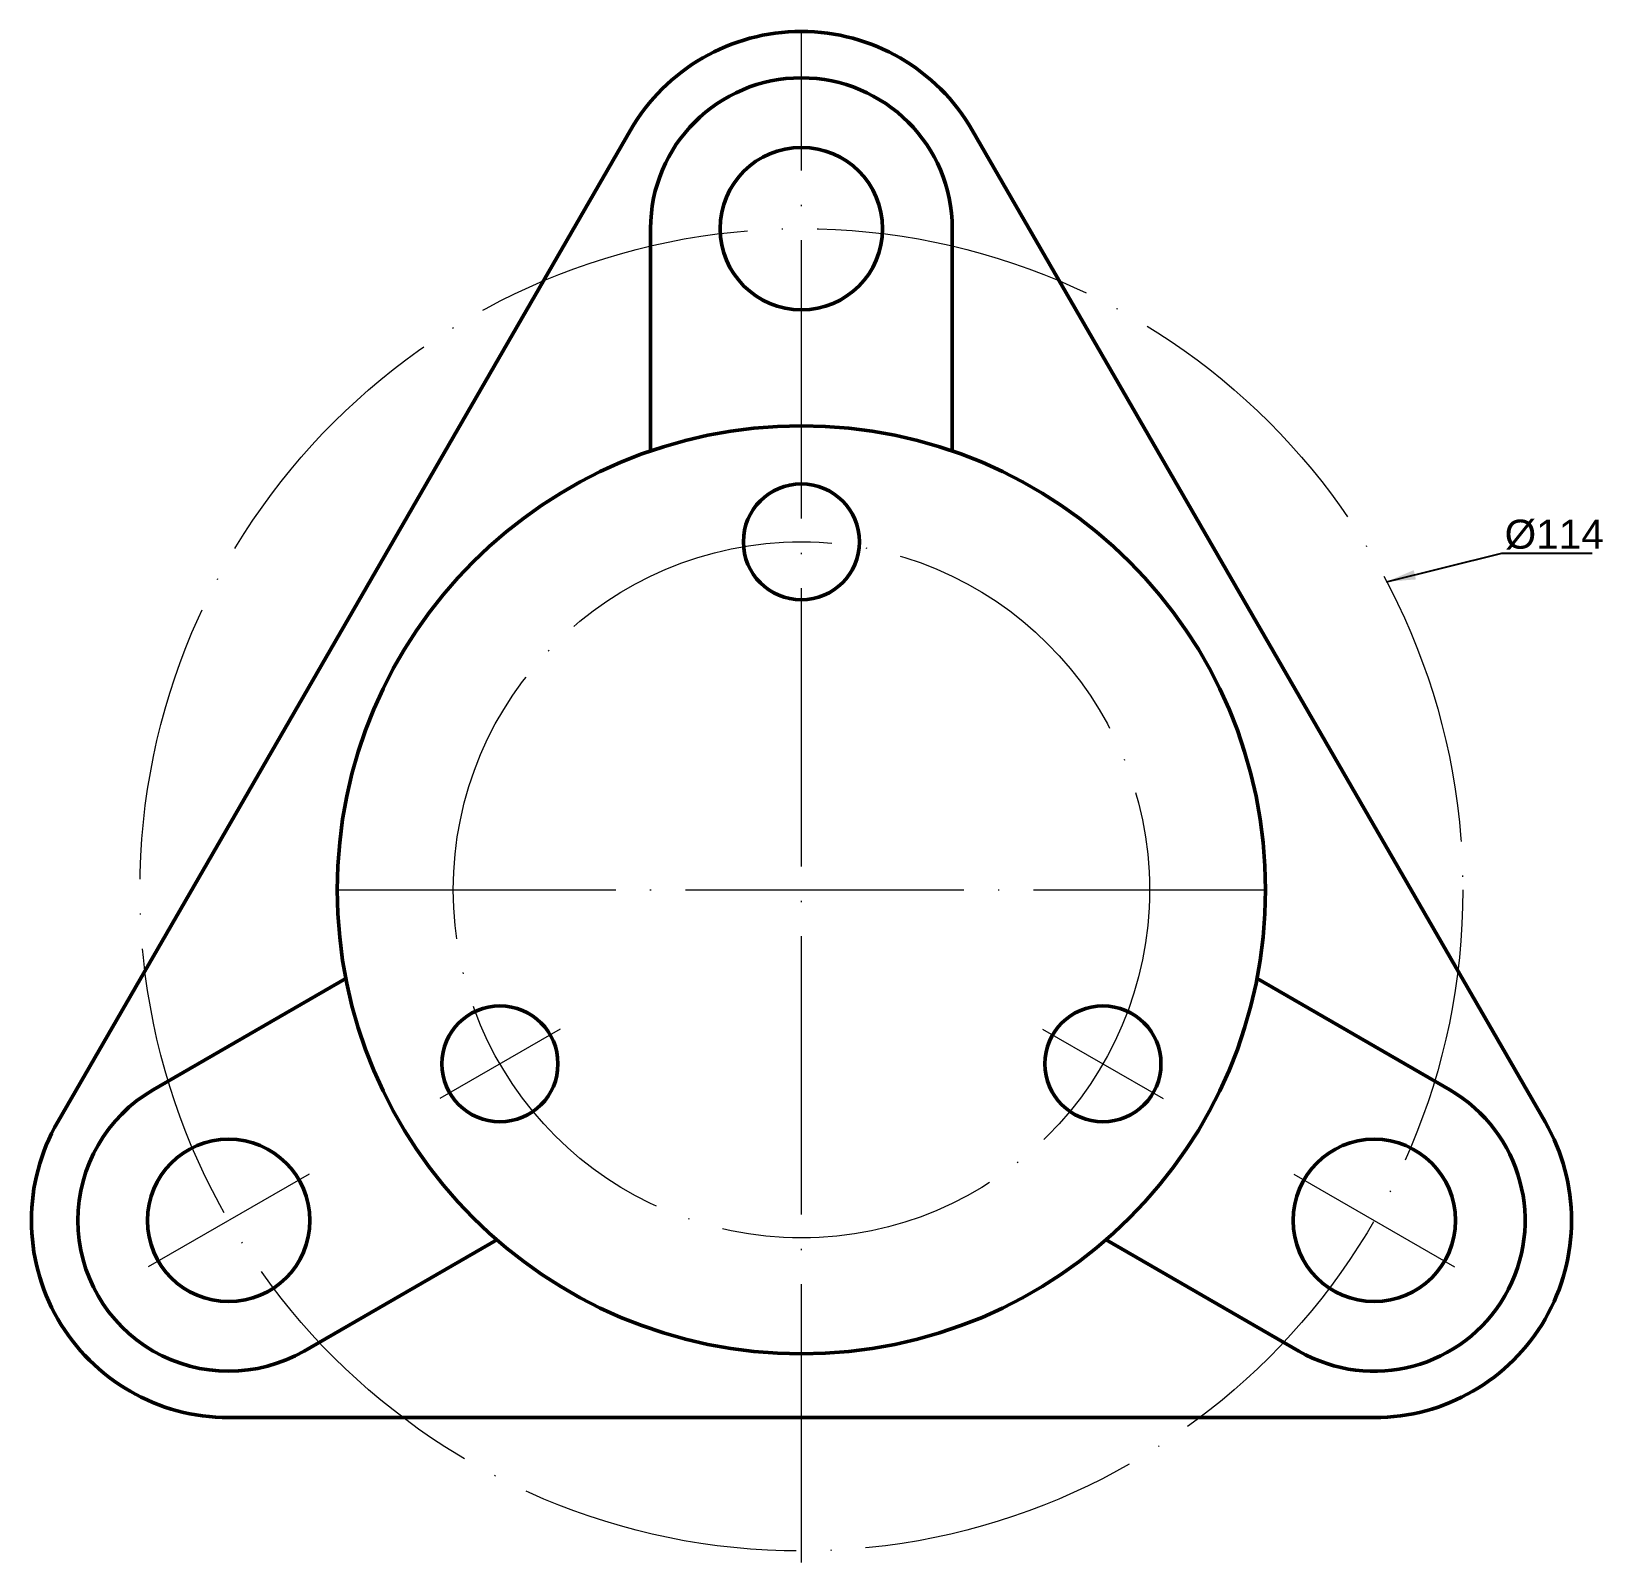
# Model space of a CAD drawing. Header units: millimetres. Extents: x 2931 to 3066, y 705 to 837.
import ezdxf

# ---------------------------------------------------------------- set-up
doc = ezdxf.new("R2010")
doc.units = ezdxf.units.MM
doc.linetypes.add('ACAD_ISO04W100', pattern=[30, 24, -2.95, 0.1, -2.95])
for name, color, linetype, lineweight, true_color in [('Contornos Visibles', 7, 'Continuous', 50, 0xffffff), ('Cotas', 1, 'Continuous', 20, 0xff0000), ('Ejes de revolución', 6, 'ACAD_ISO04W100', 20, 0xff00ff)]:
    doc.layers.add(name, color=color, linetype=linetype, lineweight=lineweight, true_color=true_color)
doc.styles.get("Standard").update_dxf_attribs({"font": ''})
doc.styles.add('textstyle0', font='')
doc.styles.get('Standard').set_extended_font_data('txt')
doc.styles.get('textstyle0').set_extended_font_data('Arial')
doc.dimstyles.get("Standard").update_dxf_attribs({"dimtxt": 2.5, "dimasz": 2.5, "dimexe": 1.25, "dimexo": 0.625, "dimtad": 1, "dimtxsty": 'Standard', "dimcen": 2.5, "dimadec": 0, "dimazin": 0, "dimtfac": 1, "dimtmove": 0, "dimatfit": 3, "dimfxl": 1, "dimarcsym": 0})

msp = doc.modelspace()

# ---------------------------------------------------------------- linework, layer by layer
at = {"layer": 'Contornos Visibles'}
for p, q in [((2932.96, 742.59), (2982.32, 828.09)), ((3011.77, 828.09), (3061.13, 742.59)), ((2984.04, 819.59), (2984.04, 800.42)), ((3010.04, 800.42), (3010.04, 819.59)), ((2957.78, 754.94), (2941.18, 745.35)), ((3052.91, 745.35), (3036.31, 754.94)), ((2954.18, 722.83), (2970.78, 732.42)), ((3023.31, 732.42), (3039.91, 722.83)), ((2947.68, 717.09), (3046.41, 717.09))]:
    msp.add_line(p, q, dxfattribs=at)
for centre, radius in [((2997.04, 819.59), 7), ((2997.04, 762.59), 40), ((2997.04, 792.59), 5), ((2971.06, 747.59), 5), ((3023.03, 747.59), 5), ((2947.68, 734.09), 7), ((2947.68, 734.09), 7), ((3046.41, 734.09), 7), ((3046.41, 734.09), 7)]:
    msp.add_circle(centre, radius, dxfattribs=at)
for centre, radius, start, end in [((2997.04, 819.59), 17, 30, 150), ((2997.04, 819.59), 13, 0, 180), ((2947.68, 734.09), 13, 120, 300), ((3046.41, 734.09), 13, 240, 60), ((2947.68, 734.09), 17, 150, 270), ((3046.41, 734.09), 17, 270, 30)]:
    msp.add_arc(centre, radius, start, end, dxfattribs=at)
at = {"layer": 'Ejes de revolución'}
for p, q in [((2997.04, 704.59), (2997.04, 836.59)), ((2957.04, 762.59), (3037.04, 762.59)), ((2976.26, 750.59), (2965.87, 744.59)), ((3017.83, 750.59), (3028.22, 744.59)), ((2954.61, 738.09), (2940.75, 730.09)), ((3039.48, 738.09), (3053.34, 730.09))]:
    msp.add_line(p, q, dxfattribs=at)
for radius in [57, 30]:
    msp.add_circle((2997.04, 762.59), radius, dxfattribs=at)

# ---------------------------------------------------------------- texts
at = {"layer": 'Cotas', "insert": (3057.65, 794.5), "char_height": 2.5, "attachment_point": 1, "style": 'textstyle0'}
msp.add_mtext('%%c114', dxfattribs=at)

# ---------------------------------------------------------------- leaders
at = {"layer": 'Cotas'}
msp.add_leader([(3047.48, 789.15), (3057.4, 791.6), (3065.2, 791.6)], dimstyle='Standard', override={"dimscale": 1}, dxfattribs=at)

doc.saveas('drawing.dxf')
